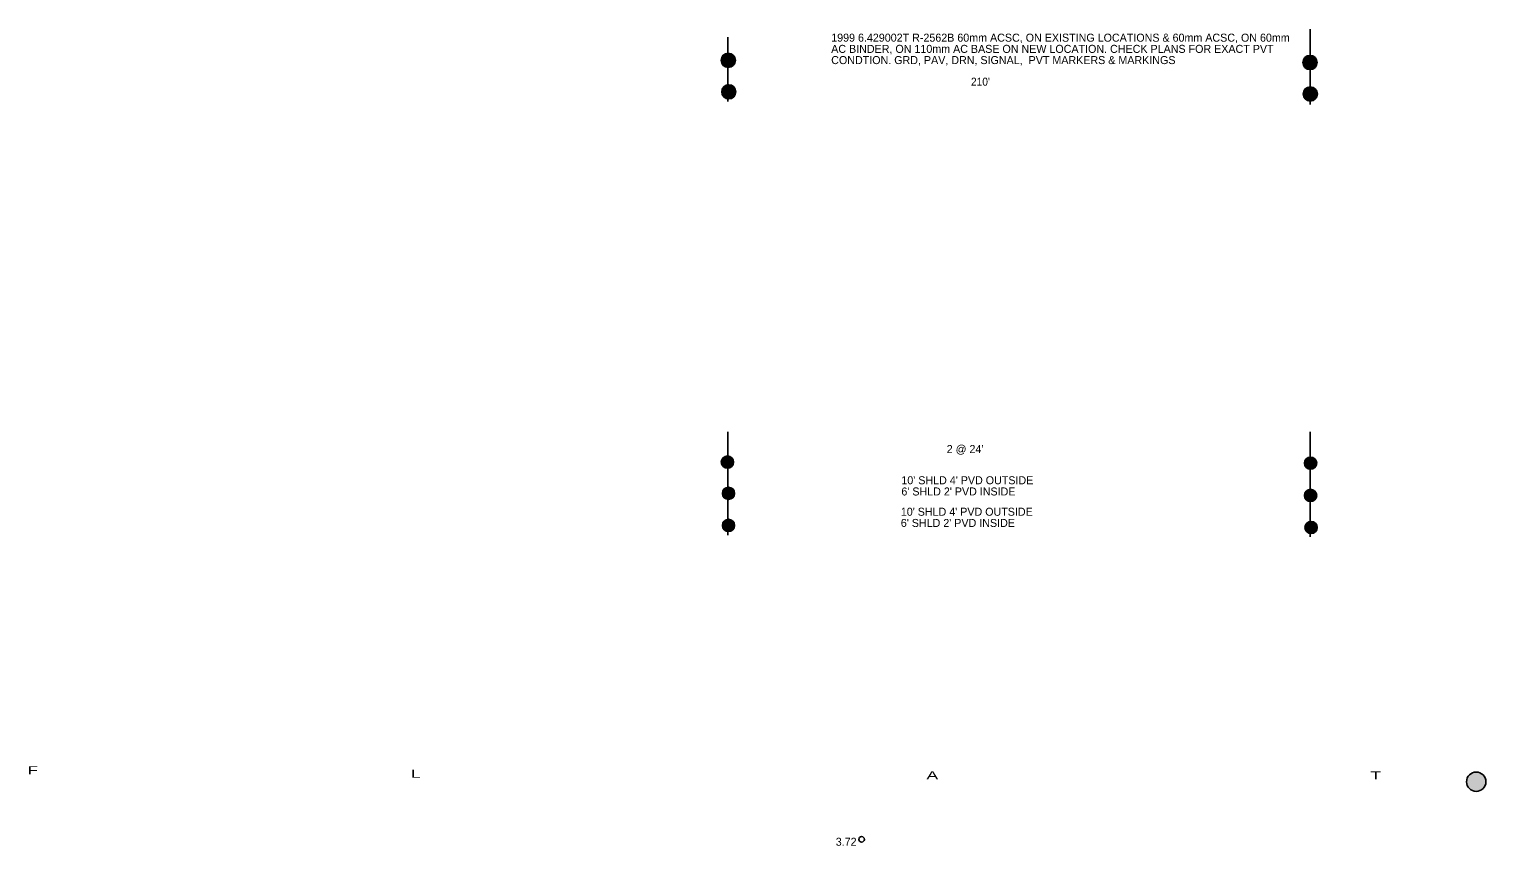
# Model space of a CAD drawing. Extents: x 1.29 to 6.75, y -4.71 to -1.65.
import ezdxf

# ---------------------------------------------------------------- set-up
doc = ezdxf.new("R2010")
doc.units = 0
doc.header["$LTSCALE"] = 0.012
doc.layers.add('1', color=7, linetype='Continuous', lineweight=25)

msp = doc.modelspace()

# ---------------------------------------------------------------- hatches: boundary and pattern name
at = {"layer": '1'}
for points in [[(3.93765, -1.768, 1), (3.88435, -1.768, 1)], [(6.11865, -1.776, 1), (6.06535, -1.776, 1)], [(3.93965, -1.886, 1), (3.88635, -1.886, 1)], [(6.11965, -1.894, 1), (6.06635, -1.894, 1)], [(3.931, -3.274, 1), (3.885, -3.274, 1)], [(6.117, -3.278, 1), (6.071, -3.278, 1)], [(3.935, -3.391, 1), (3.889, -3.391, 1)], [(6.117, -3.399, 1), (6.071, -3.399, 1)], [(3.935, -3.511, 1), (3.889, -3.511, 1)], [(6.119, -3.519, 1), (6.073, -3.519, 1)], [(6.75125, -4.472, 1), (6.67875, -4.472, 1)]]:
    msp.add_hatch(color=256, dxfattribs=at).paths.add_polyline_path(points)

# ---------------------------------------------------------------- linework, layer by layer
for p, q in [((3.91, -1.681), (3.91, -1.922)), ((6.092, -1.651), (6.092, -1.846)), ((6.092, -1.757), (6.092, -1.934)), ((3.91, -3.16), (3.91, -3.548)), ((6.092, -3.16), (6.092, -3.554))]:
    msp.add_line(p, q, dxfattribs=at)
for centre, radius in [((3.911, -1.768), 0.02665), ((6.092, -1.776), 0.02665), ((3.913, -1.886), 0.02665), ((6.093, -1.894), 0.02665), ((3.908, -3.274), 0.023), ((6.094, -3.278), 0.023), ((3.912, -3.391), 0.023), ((6.094, -3.399), 0.023), ((3.912, -3.511), 0.023), ((6.096, -3.519), 0.023), ((6.715, -4.472), 0.03625), ((4.411, -4.688), 0.01044)]:
    msp.add_circle(centre, radius, dxfattribs=at)

# ---------------------------------------------------------------- texts
for s, p in [('1999 6.429002T R-2562B 60mm ACSC, ON EXISTING LOCATIONS & 60mm ACSC, ON 60mm ', (4.297, -1.698)), ('AC BINDER, ON 110mm AC BASE ON NEW LOCATION. CHECK PLANS FOR EXACT PVT ', (4.297, -1.74)), ('CONDTION. GRD, PAV, DRN, SIGNAL,  PVT MARKERS & MARKINGS', (4.297, -1.782)), ("2 @ 24'", (4.73, -3.24)), ("10' SHLD 4' PVD OUTSIDE", (4.56, -3.357)), ("6' SHLD 2' PVD INSIDE", (4.56, -3.399)), ("6' SHLD 2' PVD INSIDE", (4.558, -3.517)), ("10' SHLD 4' PVD OUTSIDE", (4.558, -3.475)), ('3.72', (4.314, -4.712))]:
    msp.add_text(s, height=0.03, dxfattribs=at).set_placement(p)
for s, width, p in [("210'", 0.95, (4.821, -1.863)), ('F', 1.55, (1.285, -4.444)), ('L', 1.6, (2.722, -4.457)), ('A', 1.65, (4.654, -4.463)), ('T', 1.65, (6.318, -4.463))]:
    msp.add_text(s, height=0.03, dxfattribs=dict(at, width=width)).set_placement(p)

doc.saveas('drawing.dxf')
